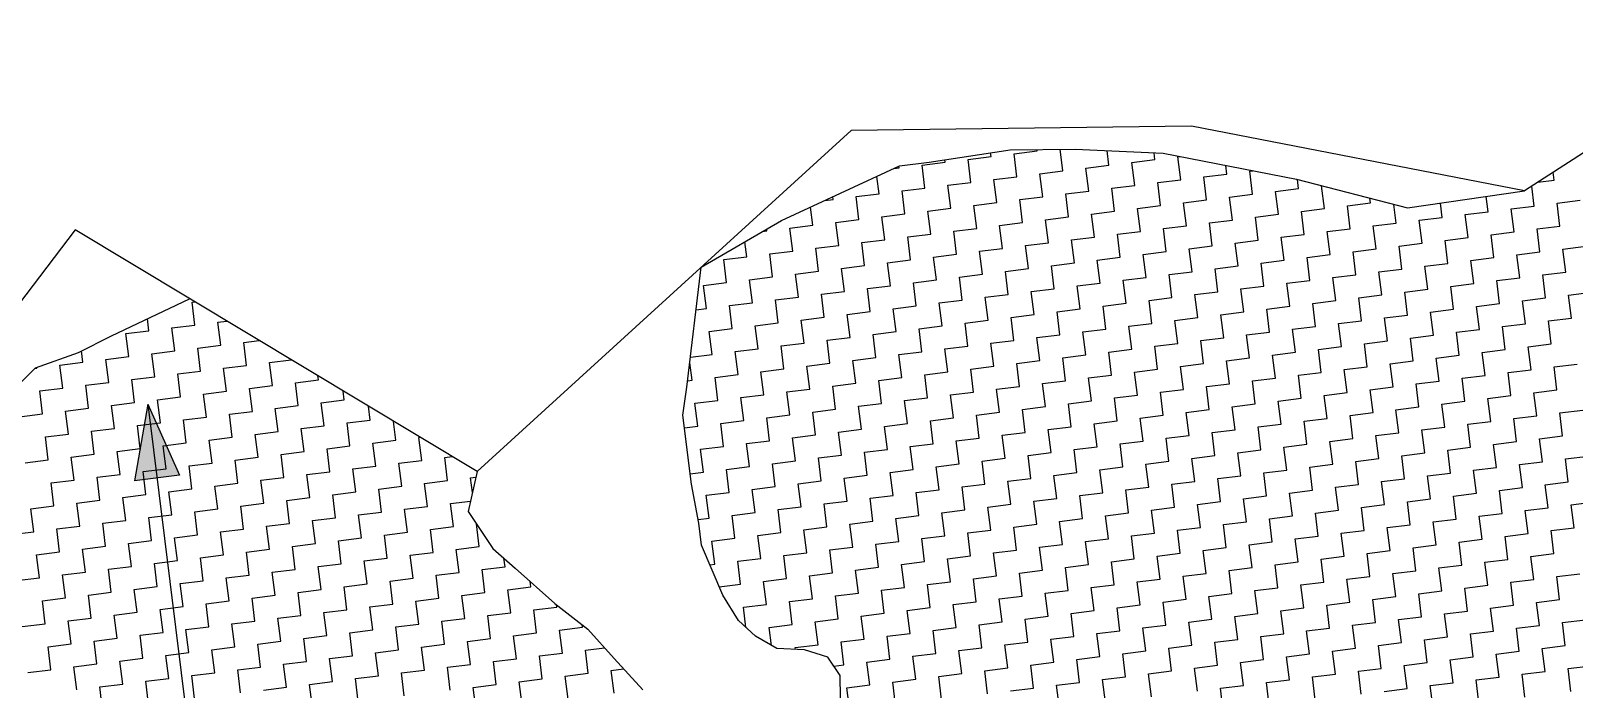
# Model space of a CAD drawing. Header units: metres. Extents: x 286056 to 292206, y 2024114 to 2027347.
# Drawn here: x 289647 to 290293, y 2024993 to 2025268 of the extents above; entities that cross this region are included whole.
import ezdxf

# ---------------------------------------------------------------- set-up
doc = ezdxf.new("R2010")
doc.units = ezdxf.units.M
doc.header["$LTSCALE"] = 0.3
doc.header["$MEASUREMENT"] = 0
doc.layers.add('POLY_HATCH', color=12, linetype='Continuous')
doc.layers.add('POLY_PARCEL', color=6, linetype='Continuous')

# ---------------------------------------------------------------- blocks, each defined once
blk = doc.blocks.new('13')
h = blk.add_hatch(color=256)
h.paths.add_polyline_path([(438.202, 219.557), (439.434, 219.557), (438.202, 223.583)])
h.paths.add_polyline_path([(438.202, 223.583), (436.971, 219.557), (438.202, 219.557)])
for points in [[(438.202, 223.583), (436.971, 219.557)], [(438.202, 223.583), (438.202, 199.323)], [(438.202, 223.583), (439.434, 219.557)], [(439.434, 219.557), (436.971, 219.557)]]:
    blk.add_lwpolyline(points)
at = {"layer": 'POLY_HATCH'}
for p, q in [((481.647, 231.354), (486.066, 231.488)), ((486.066, 231.488), (489.547, 231.087)), ((473.345, 229.213), (480.04, 231.354)), ((480.04, 231.354), (481.647, 231.354)), ((489.547, 231.087), (494.234, 230.284)), ((494.234, 230.284), (501.197, 228.009)), ((468.744, 227.25), (473.345, 229.213)), ((436.706, 227.477), (441.14, 228.946)), ((434.831, 226.807), (436.706, 227.477)), ((501.197, 228.009), (506.955, 225.733)), ((432.421, 226.272), (434.831, 226.807)), ((467.185, 220.915), (468.744, 227.25)), ((426.931, 221.989), (432.421, 226.272)), ((506.955, 225.733), (513.325, 225.876)), ((466.784, 219.443), (467.185, 220.915)), ((466.784, 215.696), (466.784, 219.443)), ((455.389, 217.784), (454.649, 215.699)), ((454.649, 215.699), (455.72, 213.558)), ((466.918, 213.554), (466.784, 215.696)), ((455.72, 213.558), (456.792, 212.353)), ((466.918, 212.35), (466.918, 213.554)), ((456.792, 212.353), (458.666, 210.212)), ((467.721, 209.539), (466.918, 212.35)), ((458.666, 210.212), (460.273, 208.606)), ((468.391, 208.067), (467.721, 209.539)), ((460.273, 208.606), (461.478, 206.866)), ((469.194, 207.13), (468.391, 208.067)), ((461.478, 206.866), (462.817, 204.992)), ((470.265, 206.327), (469.194, 207.13)), ((471.738, 206.06), (470.265, 206.327)), ((472.943, 205.524), (471.738, 206.06)), ((473.479, 204.454), (472.943, 205.524)), ((473.345, 203.249), (473.479, 204.454))]:
    blk.add_line(p, q, dxfattribs=at)
at = {"layer": 'POLY_HATCH', "linetype": 'Continuous'}
for p, q in [((478.75, 230), (478.75, 230.942)), ((479.714, 231.25), (480, 231.25)), ((480, 231.25), (480, 231.342)), ((481.25, 231.25), (482.5, 231.25)), ((481.25, 230), (481.25, 231.25)), ((482.5, 231.25), (482.5, 231.38)), ((483.75, 231.25), (485, 231.25)), ((483.75, 230), (483.75, 231.25)), ((485, 231.25), (485, 231.456)), ((486.25, 231.25), (487.5, 231.25)), ((486.25, 230), (486.25, 231.25)), ((487.5, 231.25), (487.5, 231.323)), ((488.75, 230), (488.75, 231.179)), ((491.25, 230), (491.25, 230.795)), ((475.805, 230), (476.25, 230)), ((476.25, 230), (476.25, 230.142)), ((477.5, 230), (478.75, 230)), ((477.5, 228.75), (477.5, 230)), ((480, 230), (481.25, 230)), ((480, 228.75), (480, 230)), ((482.5, 230), (483.75, 230)), ((482.5, 228.75), (482.5, 230)), ((485, 230), (486.25, 230)), ((485, 228.75), (485, 230)), ((487.5, 230), (488.75, 230)), ((487.5, 228.75), (487.5, 230)), ((490, 230), (491.25, 230)), ((490, 228.75), (490, 230)), ((492.5, 230), (493.75, 230)), ((492.5, 228.75), (492.5, 230)), ((493.75, 230), (493.75, 230.367)), ((495, 230), (495.102, 230)), ((495, 228.75), (495, 230)), ((475, 228.75), (475, 229.742)), ((497.5, 228.75), (497.5, 229.217)), ((441.25, 228.75), (441.391, 228.75)), ((441.25, 227.5), (441.25, 228.75)), ((471.25, 227.5), (471.25, 228.319)), ((472.26, 228.75), (472.5, 228.75)), ((472.5, 228.75), (472.5, 228.852)), ((473.75, 228.75), (475, 228.75)), ((473.75, 227.5), (473.75, 228.75)), ((476.25, 228.75), (477.5, 228.75)), ((476.25, 227.5), (476.25, 228.75)), ((478.75, 228.75), (480, 228.75)), ((478.75, 227.5), (478.75, 228.75)), ((481.25, 228.75), (482.5, 228.75)), ((481.25, 227.5), (481.25, 228.75)), ((483.75, 228.75), (485, 228.75)), ((483.75, 227.5), (483.75, 228.75)), ((486.25, 228.75), (487.5, 228.75)), ((486.25, 227.5), (486.25, 228.75)), ((488.75, 228.75), (490, 228.75)), ((488.75, 227.5), (488.75, 228.75)), ((491.25, 228.75), (492.5, 228.75)), ((491.25, 227.5), (491.25, 228.75)), ((493.75, 228.75), (495, 228.75)), ((493.75, 227.5), (493.75, 228.75)), ((496.25, 228.75), (497.5, 228.75)), ((496.25, 227.5), (496.25, 228.75)), ((498.75, 228.75), (498.928, 228.75)), ((498.75, 227.5), (498.75, 228.75)), ((437.5, 227.5), (438.75, 227.5)), ((437.5, 226.25), (437.5, 227.5)), ((438.75, 227.5), (438.75, 228.154)), ((440, 227.5), (441.25, 227.5)), ((440, 226.25), (440, 227.5)), ((442.5, 227.5), (442.986, 227.5)), ((442.5, 226.25), (442.5, 227.5)), ((470, 227.5), (471.25, 227.5)), ((470, 226.25), (470, 227.5)), ((472.5, 227.5), (473.75, 227.5)), ((472.5, 226.25), (472.5, 227.5)), ((475, 227.5), (476.25, 227.5)), ((475, 226.25), (475, 227.5)), ((477.5, 227.5), (478.75, 227.5)), ((477.5, 226.25), (477.5, 227.5)), ((480, 227.5), (481.25, 227.5)), ((480, 226.25), (480, 227.5)), ((482.5, 227.5), (483.75, 227.5)), ((482.5, 226.25), (482.5, 227.5)), ((485, 227.5), (486.25, 227.5)), ((485, 226.25), (485, 227.5)), ((487.5, 227.5), (488.75, 227.5)), ((487.5, 226.25), (487.5, 227.5)), ((490, 227.5), (491.25, 227.5)), ((490, 226.25), (490, 227.5)), ((492.5, 227.5), (493.75, 227.5)), ((492.5, 226.25), (492.5, 227.5)), ((495, 227.5), (496.25, 227.5)), ((495, 226.25), (495, 227.5)), ((497.5, 227.5), (498.75, 227.5)), ((497.5, 226.25), (497.5, 227.5)), ((500, 227.5), (501.25, 227.5)), ((500, 226.25), (500, 227.5)), ((501.25, 227.5), (501.25, 227.988)), ((502.5, 226.25), (502.5, 227.494)), ((435, 226.25), (435, 226.868)), ((505, 226.25), (505, 226.506)), ((515, 226.25), (515, 226.682)), ((432.393, 226.25), (432.5, 226.25)), ((432.5, 226.25), (432.5, 226.29)), ((433.75, 226.25), (435, 226.25)), ((433.75, 225), (433.75, 226.25)), ((436.25, 226.25), (437.5, 226.25)), ((436.25, 225), (436.25, 226.25)), ((438.75, 226.25), (440, 226.25)), ((438.75, 225), (438.75, 226.25)), ((441.25, 226.25), (442.5, 226.25)), ((441.25, 225), (441.25, 226.25)), ((443.75, 226.25), (444.582, 226.25)), ((443.75, 225), (443.75, 226.25)), ((468.75, 226.25), (470, 226.25)), ((468.75, 225), (468.75, 226.25)), ((471.25, 226.25), (472.5, 226.25)), ((471.25, 225), (471.25, 226.25)), ((473.75, 226.25), (475, 226.25)), ((473.75, 225), (473.75, 226.25)), ((476.25, 226.25), (477.5, 226.25)), ((476.25, 225), (476.25, 226.25)), ((478.75, 226.25), (480, 226.25)), ((478.75, 225), (478.75, 226.25)), ((481.25, 226.25), (482.5, 226.25)), ((481.25, 225), (481.25, 226.25)), ((483.75, 226.25), (485, 226.25)), ((483.75, 225), (483.75, 226.25)), ((486.25, 226.25), (487.5, 226.25)), ((486.25, 225), (486.25, 226.25)), ((488.75, 226.25), (490, 226.25)), ((488.75, 225), (488.75, 226.25)), ((491.25, 226.25), (492.5, 226.25)), ((491.25, 225), (491.25, 226.25)), ((493.75, 226.25), (495, 226.25)), ((493.75, 225), (493.75, 226.25)), ((496.25, 226.25), (497.5, 226.25)), ((496.25, 225), (496.25, 226.25)), ((498.75, 226.25), (500, 226.25)), ((498.75, 225), (498.75, 226.25)), ((501.25, 226.25), (502.5, 226.25)), ((501.25, 225), (501.25, 226.25)), ((503.75, 226.25), (505, 226.25)), ((503.75, 225), (503.75, 226.25)), ((506.25, 225), (506.25, 226.012)), ((508.75, 225), (508.75, 225.773)), ((511.25, 225), (511.25, 225.829)), ((513.75, 225), (513.75, 226.08)), ((514.103, 226.25), (515, 226.25)), ((432.5, 225), (433.75, 225)), ((432.5, 223.75), (432.5, 225)), ((435, 225), (436.25, 225)), ((435, 223.75), (435, 225)), ((437.5, 225), (438.75, 225)), ((437.5, 223.75), (437.5, 225)), ((440, 225), (441.25, 225)), ((440, 223.75), (440, 225)), ((442.5, 225), (443.75, 225)), ((442.5, 223.75), (442.5, 225)), ((445, 225), (446.178, 225)), ((445, 223.75), (445, 225)), ((468.191, 225), (468.75, 225)), ((470, 225), (471.25, 225)), ((470, 223.75), (470, 225)), ((472.5, 225), (473.75, 225)), ((472.5, 223.75), (472.5, 225)), ((475, 225), (476.25, 225)), ((475, 223.75), (475, 225)), ((477.5, 225), (478.75, 225)), ((477.5, 223.75), (477.5, 225)), ((480, 225), (481.25, 225)), ((480, 223.75), (480, 225)), ((482.5, 225), (483.75, 225)), ((482.5, 223.75), (482.5, 225)), ((485, 225), (486.25, 225)), ((485, 223.75), (485, 225)), ((487.5, 225), (488.75, 225)), ((487.5, 223.75), (487.5, 225)), ((490, 225), (491.25, 225)), ((490, 223.75), (490, 225)), ((492.5, 225), (493.75, 225)), ((492.5, 223.75), (492.5, 225)), ((495, 225), (496.25, 225)), ((495, 223.75), (495, 225)), ((497.5, 225), (498.75, 225)), ((497.5, 223.75), (497.5, 225)), ((500, 225), (501.25, 225)), ((500, 223.75), (500, 225)), ((502.5, 225), (503.75, 225)), ((502.5, 223.75), (502.5, 225)), ((505, 225), (506.25, 225)), ((505, 223.75), (505, 225)), ((507.5, 225), (508.75, 225)), ((507.5, 223.75), (507.5, 225)), ((510, 225), (511.25, 225)), ((510, 223.75), (510, 225)), ((512.5, 225), (513.75, 225)), ((512.5, 223.75), (512.5, 225)), ((515, 225), (516.25, 225)), ((515, 223.75), (515, 225)), ((431.25, 223.75), (432.5, 223.75)), ((433.75, 223.75), (435, 223.75)), ((433.75, 222.5), (433.75, 223.75)), ((436.25, 223.75), (437.5, 223.75)), ((436.25, 222.5), (436.25, 223.75)), ((438.75, 223.75), (440, 223.75)), ((438.75, 222.5), (438.75, 223.75)), ((441.25, 223.75), (442.5, 223.75)), ((441.25, 222.5), (441.25, 223.75)), ((443.75, 223.75), (445, 223.75)), ((443.75, 222.5), (443.75, 223.75)), ((446.25, 223.75), (447.5, 223.75)), ((446.25, 222.5), (446.25, 223.75)), ((447.5, 223.75), (447.5, 223.964)), ((468.75, 223.75), (470, 223.75)), ((468.75, 222.5), (468.75, 223.75)), ((471.25, 223.75), (472.5, 223.75)), ((471.25, 222.5), (471.25, 223.75)), ((473.75, 223.75), (475, 223.75)), ((473.75, 222.5), (473.75, 223.75)), ((476.25, 223.75), (477.5, 223.75)), ((476.25, 222.5), (476.25, 223.75)), ((478.75, 223.75), (480, 223.75)), ((478.75, 222.5), (478.75, 223.75)), ((481.25, 223.75), (482.5, 223.75)), ((481.25, 222.5), (481.25, 223.75)), ((483.75, 223.75), (485, 223.75)), ((483.75, 222.5), (483.75, 223.75)), ((486.25, 223.75), (487.5, 223.75)), ((486.25, 222.5), (486.25, 223.75)), ((488.75, 223.75), (490, 223.75)), ((488.75, 222.5), (488.75, 223.75)), ((491.25, 223.75), (492.5, 223.75)), ((491.25, 222.5), (491.25, 223.75)), ((493.75, 223.75), (495, 223.75)), ((493.75, 222.5), (493.75, 223.75)), ((496.25, 223.75), (497.5, 223.75)), ((496.25, 222.5), (496.25, 223.75)), ((498.75, 223.75), (500, 223.75)), ((498.75, 222.5), (498.75, 223.75)), ((501.25, 223.75), (502.5, 223.75)), ((501.25, 222.5), (501.25, 223.75)), ((503.75, 223.75), (505, 223.75)), ((503.75, 222.5), (503.75, 223.75)), ((506.25, 223.75), (507.5, 223.75)), ((506.25, 222.5), (506.25, 223.75)), ((508.75, 223.75), (510, 223.75)), ((508.75, 222.5), (508.75, 223.75)), ((511.25, 223.75), (512.5, 223.75)), ((511.25, 222.5), (511.25, 223.75)), ((513.75, 223.75), (515, 223.75)), ((513.75, 222.5), (513.75, 223.75)), ((432.5, 222.5), (433.75, 222.5)), ((432.5, 221.25), (432.5, 222.5)), ((435, 222.5), (436.25, 222.5)), ((435, 221.25), (435, 222.5)), ((437.5, 222.5), (438.75, 222.5)), ((437.5, 221.25), (437.5, 222.5)), ((440, 222.5), (441.25, 222.5)), ((440, 221.25), (440, 222.5)), ((442.5, 222.5), (443.75, 222.5)), ((442.5, 221.25), (442.5, 222.5)), ((445, 222.5), (446.25, 222.5)), ((445, 221.25), (445, 222.5)), ((447.5, 222.5), (448.75, 222.5)), ((447.5, 221.25), (447.5, 222.5)), ((448.75, 222.5), (448.75, 222.985)), ((467.575, 222.5), (468.75, 222.5)), ((470, 222.5), (471.25, 222.5)), ((470, 221.25), (470, 222.5)), ((472.5, 222.5), (473.75, 222.5)), ((472.5, 221.25), (472.5, 222.5)), ((475, 222.5), (476.25, 222.5)), ((475, 221.25), (475, 222.5)), ((477.5, 222.5), (478.75, 222.5)), ((477.5, 221.25), (477.5, 222.5)), ((480, 222.5), (481.25, 222.5)), ((480, 221.25), (480, 222.5)), ((482.5, 222.5), (483.75, 222.5)), ((482.5, 221.25), (482.5, 222.5)), ((485, 222.5), (486.25, 222.5)), ((485, 221.25), (485, 222.5)), ((487.5, 222.5), (488.75, 222.5)), ((487.5, 221.25), (487.5, 222.5)), ((490, 222.5), (491.25, 222.5)), ((490, 221.25), (490, 222.5)), ((492.5, 222.5), (493.75, 222.5)), ((492.5, 221.25), (492.5, 222.5)), ((495, 222.5), (496.25, 222.5)), ((495, 221.25), (495, 222.5)), ((497.5, 222.5), (498.75, 222.5)), ((497.5, 221.25), (497.5, 222.5)), ((500, 222.5), (501.25, 222.5)), ((500, 221.25), (500, 222.5)), ((502.5, 222.5), (503.75, 222.5)), ((502.5, 221.25), (502.5, 222.5)), ((505, 222.5), (506.25, 222.5)), ((505, 221.25), (505, 222.5)), ((507.5, 222.5), (508.75, 222.5)), ((507.5, 221.25), (507.5, 222.5)), ((510, 222.5), (511.25, 222.5)), ((510, 221.25), (510, 222.5)), ((512.5, 222.5), (513.75, 222.5)), ((512.5, 221.25), (512.5, 222.5)), ((515, 222.5), (516.25, 222.5)), ((515, 221.25), (515, 222.5)), ((450, 221.25), (450, 222.005)), ((467.5, 221.25), (467.5, 222.193)), ((431.25, 221.25), (432.5, 221.25)), ((433.75, 221.25), (435, 221.25)), ((433.75, 220), (433.75, 221.25)), ((436.25, 221.25), (437.5, 221.25)), ((436.25, 220), (436.25, 221.25)), ((438.75, 221.25), (440, 221.25)), ((438.75, 220), (438.75, 221.25)), ((441.25, 221.25), (442.5, 221.25)), ((441.25, 220), (441.25, 221.25)), ((443.75, 221.25), (445, 221.25)), ((443.75, 220), (443.75, 221.25)), ((446.25, 221.25), (447.5, 221.25)), ((446.25, 220), (446.25, 221.25)), ((448.75, 221.25), (450, 221.25)), ((448.75, 220), (448.75, 221.25)), ((451.25, 220), (451.25, 221.026)), ((467.268, 221.25), (467.5, 221.25)), ((468.75, 221.25), (470, 221.25)), ((468.75, 220), (468.75, 221.25)), ((471.25, 221.25), (472.5, 221.25)), ((471.25, 220), (471.25, 221.25)), ((473.75, 221.25), (475, 221.25)), ((473.75, 220), (473.75, 221.25)), ((476.25, 221.25), (477.5, 221.25)), ((476.25, 220), (476.25, 221.25)), ((478.75, 221.25), (480, 221.25)), ((478.75, 220), (478.75, 221.25)), ((481.25, 221.25), (482.5, 221.25)), ((481.25, 220), (481.25, 221.25)), ((483.75, 221.25), (485, 221.25)), ((483.75, 220), (483.75, 221.25)), ((486.25, 221.25), (487.5, 221.25)), ((486.25, 220), (486.25, 221.25)), ((488.75, 221.25), (490, 221.25)), ((488.75, 220), (488.75, 221.25)), ((491.25, 221.25), (492.5, 221.25)), ((491.25, 220), (491.25, 221.25)), ((493.75, 221.25), (495, 221.25)), ((493.75, 220), (493.75, 221.25)), ((496.25, 221.25), (497.5, 221.25)), ((496.25, 220), (496.25, 221.25)), ((498.75, 221.25), (500, 221.25)), ((498.75, 220), (498.75, 221.25)), ((501.25, 221.25), (502.5, 221.25)), ((501.25, 220), (501.25, 221.25)), ((503.75, 221.25), (505, 221.25)), ((503.75, 220), (503.75, 221.25)), ((506.25, 221.25), (507.5, 221.25)), ((506.25, 220), (506.25, 221.25)), ((508.75, 221.25), (510, 221.25)), ((508.75, 220), (508.75, 221.25)), ((511.25, 221.25), (512.5, 221.25)), ((511.25, 220), (511.25, 221.25)), ((513.75, 221.25), (515, 221.25)), ((513.75, 220), (513.75, 221.25)), ((432.5, 220), (433.75, 220)), ((432.5, 218.75), (432.5, 220)), ((435, 220), (436.25, 220)), ((435, 218.75), (435, 220)), ((437.5, 220), (438.75, 220)), ((437.5, 218.75), (437.5, 220)), ((440, 220), (441.25, 220)), ((440, 218.75), (440, 220)), ((442.5, 220), (443.75, 220)), ((442.5, 218.75), (442.5, 220)), ((445, 220), (446.25, 220)), ((445, 218.75), (445, 220)), ((447.5, 220), (448.75, 220)), ((447.5, 218.75), (447.5, 220)), ((450, 220), (451.25, 220)), ((450, 218.75), (450, 220)), ((452.5, 220), (452.56, 220)), ((452.5, 218.75), (452.5, 220)), ((467.5, 220), (468.75, 220)), ((467.5, 218.75), (467.5, 220)), ((470, 220), (471.25, 220)), ((470, 218.75), (470, 220)), ((472.5, 220), (473.75, 220)), ((472.5, 218.75), (472.5, 220)), ((475, 220), (476.25, 220)), ((475, 218.75), (475, 220)), ((477.5, 220), (478.75, 220)), ((477.5, 218.75), (477.5, 220)), ((480, 220), (481.25, 220)), ((480, 218.75), (480, 220)), ((482.5, 220), (483.75, 220)), ((482.5, 218.75), (482.5, 220)), ((485, 220), (486.25, 220)), ((485, 218.75), (485, 220)), ((487.5, 220), (488.75, 220)), ((487.5, 218.75), (487.5, 220)), ((490, 220), (491.25, 220)), ((490, 218.75), (490, 220)), ((492.5, 220), (493.75, 220)), ((492.5, 218.75), (492.5, 220)), ((495, 220), (496.25, 220)), ((495, 218.75), (495, 220)), ((497.5, 220), (498.75, 220)), ((497.5, 218.75), (497.5, 220)), ((500, 220), (501.25, 220)), ((500, 218.75), (500, 220)), ((502.5, 220), (503.75, 220)), ((502.5, 218.75), (502.5, 220)), ((505, 220), (506.25, 220)), ((505, 218.75), (505, 220)), ((507.5, 220), (508.75, 220)), ((507.5, 218.75), (507.5, 220)), ((510, 220), (511.25, 220)), ((510, 218.75), (510, 220)), ((512.5, 220), (513.75, 220)), ((512.5, 218.75), (512.5, 220)), ((515, 220), (516.25, 220)), ((515, 218.75), (515, 220)), ((431.25, 218.75), (432.5, 218.75)), ((431.25, 217.5), (431.25, 218.75)), ((433.75, 218.75), (435, 218.75)), ((433.75, 217.5), (433.75, 218.75)), ((436.25, 218.75), (437.5, 218.75)), ((436.25, 217.5), (436.25, 218.75)), ((438.75, 218.75), (440, 218.75)), ((438.75, 217.5), (438.75, 218.75)), ((441.25, 218.75), (442.5, 218.75)), ((441.25, 217.5), (441.25, 218.75)), ((443.75, 218.75), (445, 218.75)), ((443.75, 217.5), (443.75, 218.75)), ((446.25, 218.75), (447.5, 218.75)), ((446.25, 217.5), (446.25, 218.75)), ((448.75, 218.75), (450, 218.75)), ((448.75, 217.5), (448.75, 218.75)), ((451.25, 218.75), (452.5, 218.75)), ((451.25, 217.5), (451.25, 218.75)), ((453.75, 218.75), (454.156, 218.75)), ((453.75, 217.5), (453.75, 218.75)), ((466.784, 218.75), (467.5, 218.75)), ((468.75, 218.75), (470, 218.75)), ((468.75, 217.5), (468.75, 218.75)), ((471.25, 218.75), (472.5, 218.75)), ((471.25, 217.5), (471.25, 218.75)), ((473.75, 218.75), (475, 218.75)), ((473.75, 217.5), (473.75, 218.75)), ((476.25, 218.75), (477.5, 218.75)), ((476.25, 217.5), (476.25, 218.75)), ((478.75, 218.75), (480, 218.75)), ((478.75, 217.5), (478.75, 218.75)), ((481.25, 218.75), (482.5, 218.75)), ((481.25, 217.5), (481.25, 218.75)), ((483.75, 218.75), (485, 218.75)), ((483.75, 217.5), (483.75, 218.75)), ((486.25, 218.75), (487.5, 218.75)), ((486.25, 217.5), (486.25, 218.75)), ((488.75, 218.75), (490, 218.75)), ((488.75, 217.5), (488.75, 218.75)), ((491.25, 218.75), (492.5, 218.75)), ((491.25, 217.5), (491.25, 218.75)), ((493.75, 218.75), (495, 218.75)), ((493.75, 217.5), (493.75, 218.75)), ((496.25, 218.75), (497.5, 218.75)), ((496.25, 217.5), (496.25, 218.75)), ((498.75, 218.75), (500, 218.75)), ((498.75, 217.5), (498.75, 218.75)), ((501.25, 218.75), (502.5, 218.75)), ((501.25, 217.5), (501.25, 218.75)), ((503.75, 218.75), (505, 218.75)), ((503.75, 217.5), (503.75, 218.75)), ((506.25, 218.75), (507.5, 218.75)), ((506.25, 217.5), (506.25, 218.75)), ((508.75, 218.75), (510, 218.75)), ((508.75, 217.5), (508.75, 218.75)), ((511.25, 218.75), (512.5, 218.75)), ((511.25, 217.5), (511.25, 218.75)), ((513.75, 218.75), (515, 218.75)), ((513.75, 217.5), (513.75, 218.75)), ((430, 217.5), (431.25, 217.5)), ((432.5, 217.5), (433.75, 217.5)), ((432.5, 216.25), (432.5, 217.5)), ((435, 217.5), (436.25, 217.5)), ((435, 216.25), (435, 217.5)), ((437.5, 217.5), (438.75, 217.5)), ((437.5, 216.25), (437.5, 217.5)), ((440, 217.5), (441.25, 217.5)), ((440, 216.25), (440, 217.5)), ((442.5, 217.5), (443.75, 217.5)), ((442.5, 216.25), (442.5, 217.5)), ((445, 217.5), (446.25, 217.5)), ((445, 216.25), (445, 217.5)), ((447.5, 217.5), (448.75, 217.5)), ((447.5, 216.25), (447.5, 217.5)), ((450, 217.5), (451.25, 217.5)), ((450, 216.25), (450, 217.5)), ((452.5, 217.5), (453.75, 217.5)), ((452.5, 216.25), (452.5, 217.5)), ((455, 217.5), (455.289, 217.5)), ((455, 216.687), (455, 217.5)), ((467.5, 217.5), (468.75, 217.5)), ((467.5, 216.25), (467.5, 217.5)), ((470, 217.5), (471.25, 217.5)), ((470, 216.25), (470, 217.5)), ((472.5, 217.5), (473.75, 217.5)), ((472.5, 216.25), (472.5, 217.5)), ((475, 217.5), (476.25, 217.5)), ((475, 216.25), (475, 217.5)), ((477.5, 217.5), (478.75, 217.5)), ((477.5, 216.25), (477.5, 217.5)), ((480, 217.5), (481.25, 217.5)), ((480, 216.25), (480, 217.5)), ((482.5, 217.5), (483.75, 217.5)), ((482.5, 216.25), (482.5, 217.5)), ((485, 217.5), (486.25, 217.5)), ((485, 216.25), (485, 217.5)), ((487.5, 217.5), (488.75, 217.5)), ((487.5, 216.25), (487.5, 217.5)), ((490, 217.5), (491.25, 217.5)), ((490, 216.25), (490, 217.5)), ((492.5, 217.5), (493.75, 217.5)), ((492.5, 216.25), (492.5, 217.5)), ((495, 217.5), (496.25, 217.5)), ((495, 216.25), (495, 217.5)), ((497.5, 217.5), (498.75, 217.5)), ((497.5, 216.25), (497.5, 217.5)), ((500, 217.5), (501.25, 217.5)), ((500, 216.25), (500, 217.5)), ((502.5, 217.5), (503.75, 217.5)), ((502.5, 216.25), (502.5, 217.5)), ((505, 217.5), (506.25, 217.5)), ((505, 216.25), (505, 217.5)), ((507.5, 217.5), (508.75, 217.5)), ((507.5, 216.25), (507.5, 217.5)), ((510, 217.5), (511.25, 217.5)), ((510, 216.25), (510, 217.5)), ((512.5, 217.5), (513.75, 217.5)), ((512.5, 216.25), (512.5, 217.5)), ((431.25, 216.25), (432.5, 216.25)), ((431.25, 215), (431.25, 216.25)), ((433.75, 216.25), (435, 216.25)), ((433.75, 215), (433.75, 216.25)), ((436.25, 216.25), (437.5, 216.25)), ((436.25, 215), (436.25, 216.25)), ((438.75, 216.25), (440, 216.25)), ((438.75, 215), (438.75, 216.25)), ((441.25, 216.25), (442.5, 216.25)), ((441.25, 215), (441.25, 216.25)), ((443.75, 216.25), (445, 216.25)), ((443.75, 215), (443.75, 216.25)), ((446.25, 216.25), (447.5, 216.25)), ((446.25, 215), (446.25, 216.25)), ((448.75, 216.25), (450, 216.25)), ((448.75, 215), (448.75, 216.25)), ((451.25, 216.25), (452.5, 216.25)), ((451.25, 215), (451.25, 216.25)), ((453.75, 216.25), (454.845, 216.25)), ((453.75, 215), (453.75, 216.25)), ((466.784, 216.25), (467.5, 216.25)), ((468.75, 216.25), (470, 216.25)), ((468.75, 215), (468.75, 216.25)), ((471.25, 216.25), (472.5, 216.25)), ((471.25, 215), (471.25, 216.25)), ((473.75, 216.25), (475, 216.25)), ((473.75, 215), (473.75, 216.25)), ((476.25, 216.25), (477.5, 216.25)), ((476.25, 215), (476.25, 216.25)), ((478.75, 216.25), (480, 216.25)), ((478.75, 215), (478.75, 216.25)), ((481.25, 216.25), (482.5, 216.25)), ((481.25, 215), (481.25, 216.25)), ((483.75, 216.25), (485, 216.25)), ((483.75, 215), (483.75, 216.25)), ((486.25, 216.25), (487.5, 216.25)), ((486.25, 215), (486.25, 216.25)), ((488.75, 216.25), (490, 216.25)), ((488.75, 215), (488.75, 216.25)), ((491.25, 216.25), (492.5, 216.25)), ((491.25, 215), (491.25, 216.25)), ((493.75, 216.25), (495, 216.25)), ((493.75, 215), (493.75, 216.25)), ((496.25, 216.25), (497.5, 216.25)), ((496.25, 215), (496.25, 216.25)), ((498.75, 216.25), (500, 216.25)), ((498.75, 215), (498.75, 216.25)), ((501.25, 216.25), (502.5, 216.25)), ((501.25, 215), (501.25, 216.25)), ((503.75, 216.25), (505, 216.25)), ((503.75, 215), (503.75, 216.25)), ((506.25, 216.25), (507.5, 216.25)), ((506.25, 215), (506.25, 216.25)), ((508.75, 216.25), (510, 216.25)), ((508.75, 215), (508.75, 216.25)), ((511.25, 216.25), (512.5, 216.25)), ((511.25, 215), (511.25, 216.25)), ((513.75, 216.25), (515, 216.25)), ((513.75, 215), (513.75, 216.25)), ((430, 215), (431.25, 215)), ((432.5, 215), (433.75, 215)), ((432.5, 213.75), (432.5, 215)), ((435, 215), (436.25, 215)), ((435, 213.75), (435, 215)), ((437.5, 215), (438.75, 215)), ((437.5, 213.75), (437.5, 215)), ((440, 215), (441.25, 215)), ((440, 213.75), (440, 215)), ((442.5, 215), (443.75, 215)), ((442.5, 213.75), (442.5, 215)), ((445, 215), (446.25, 215)), ((445, 213.75), (445, 215)), ((447.5, 215), (448.75, 215)), ((447.5, 213.75), (447.5, 215)), ((450, 215), (451.25, 215)), ((450, 213.75), (450, 215)), ((452.5, 215), (453.75, 215)), ((452.5, 213.75), (452.5, 215)), ((455, 213.75), (455, 214.998)), ((467.5, 215), (468.75, 215)), ((467.5, 213.75), (467.5, 215)), ((470, 215), (471.25, 215)), ((470, 213.75), (470, 215)), ((472.5, 215), (473.75, 215)), ((472.5, 213.75), (472.5, 215)), ((475, 215), (476.25, 215)), ((475, 213.75), (475, 215)), ((477.5, 215), (478.75, 215)), ((477.5, 213.75), (477.5, 215)), ((480, 215), (481.25, 215)), ((480, 213.75), (480, 215)), ((482.5, 215), (483.75, 215)), ((482.5, 213.75), (482.5, 215)), ((485, 215), (486.25, 215)), ((485, 213.75), (485, 215)), ((487.5, 215), (488.75, 215)), ((487.5, 213.75), (487.5, 215)), ((490, 215), (491.25, 215)), ((490, 213.75), (490, 215)), ((492.5, 215), (493.75, 215)), ((492.5, 213.75), (492.5, 215)), ((495, 215), (496.25, 215)), ((495, 213.75), (495, 215)), ((497.5, 215), (498.75, 215)), ((497.5, 213.75), (497.5, 215)), ((500, 215), (501.25, 215)), ((500, 213.75), (500, 215)), ((502.5, 215), (503.75, 215)), ((502.5, 213.75), (502.5, 215)), ((505, 215), (506.25, 215)), ((505, 213.75), (505, 215)), ((507.5, 215), (508.75, 215)), ((507.5, 213.75), (507.5, 215)), ((510, 215), (511.25, 215)), ((510, 213.75), (510, 215)), ((512.5, 215), (513.75, 215)), ((512.5, 213.75), (512.5, 215)), ((431.25, 213.75), (432.5, 213.75)), ((431.25, 212.5), (431.25, 213.75)), ((433.75, 213.75), (435, 213.75)), ((433.75, 212.5), (433.75, 213.75)), ((436.25, 213.75), (437.5, 213.75)), ((436.25, 212.5), (436.25, 213.75)), ((438.75, 213.75), (440, 213.75)), ((438.75, 212.5), (438.75, 213.75)), ((441.25, 213.75), (442.5, 213.75)), ((441.25, 212.5), (441.25, 213.75)), ((443.75, 213.75), (445, 213.75)), ((443.75, 212.5), (443.75, 213.75)), ((446.25, 213.75), (447.5, 213.75)), ((446.25, 212.5), (446.25, 213.75)), ((448.75, 213.75), (450, 213.75)), ((448.75, 212.5), (448.75, 213.75)), ((451.25, 213.75), (452.5, 213.75)), ((451.25, 212.5), (451.25, 213.75)), ((453.75, 213.75), (455, 213.75)), ((453.75, 212.5), (453.75, 213.75)), ((466.905, 213.75), (467.5, 213.75)), ((468.75, 213.75), (470, 213.75)), ((468.75, 212.5), (468.75, 213.75)), ((471.25, 213.75), (472.5, 213.75)), ((471.25, 212.5), (471.25, 213.75)), ((473.75, 213.75), (475, 213.75)), ((473.75, 212.5), (473.75, 213.75)), ((476.25, 213.75), (477.5, 213.75)), ((476.25, 212.5), (476.25, 213.75)), ((478.75, 213.75), (480, 213.75)), ((478.75, 212.5), (478.75, 213.75)), ((481.25, 213.75), (482.5, 213.75)), ((481.25, 212.5), (481.25, 213.75)), ((483.75, 213.75), (485, 213.75)), ((483.75, 212.5), (483.75, 213.75)), ((486.25, 213.75), (487.5, 213.75)), ((486.25, 212.5), (486.25, 213.75)), ((488.75, 213.75), (490, 213.75)), ((488.75, 212.5), (488.75, 213.75)), ((491.25, 213.75), (492.5, 213.75)), ((491.25, 212.5), (491.25, 213.75)), ((493.75, 213.75), (495, 213.75)), ((493.75, 212.5), (493.75, 213.75)), ((496.25, 213.75), (497.5, 213.75)), ((496.25, 212.5), (496.25, 213.75)), ((498.75, 213.75), (500, 213.75)), ((498.75, 212.5), (498.75, 213.75)), ((501.25, 213.75), (502.5, 213.75)), ((501.25, 212.5), (501.25, 213.75)), ((503.75, 213.75), (505, 213.75)), ((503.75, 212.5), (503.75, 213.75)), ((506.25, 213.75), (507.5, 213.75)), ((506.25, 212.5), (506.25, 213.75)), ((508.75, 213.75), (510, 213.75)), ((508.75, 212.5), (508.75, 213.75)), ((511.25, 213.75), (512.5, 213.75)), ((511.25, 212.5), (511.25, 213.75)), ((513.75, 213.75), (515, 213.75)), ((513.75, 212.5), (513.75, 213.75)), ((430, 212.5), (431.25, 212.5)), ((432.5, 212.5), (433.75, 212.5)), ((432.5, 211.25), (432.5, 212.5)), ((435, 212.5), (436.25, 212.5)), ((435, 211.25), (435, 212.5)), ((437.5, 212.5), (438.75, 212.5)), ((437.5, 211.25), (437.5, 212.5)), ((440, 212.5), (441.25, 212.5)), ((440, 211.25), (440, 212.5)), ((442.5, 212.5), (443.75, 212.5)), ((442.5, 211.25), (442.5, 212.5)), ((445, 212.5), (446.25, 212.5)), ((445, 211.25), (445, 212.5)), ((447.5, 212.5), (448.75, 212.5)), ((447.5, 211.25), (447.5, 212.5)), ((450, 212.5), (451.25, 212.5)), ((450, 211.25), (450, 212.5)), ((452.5, 212.5), (453.75, 212.5)), ((452.5, 211.25), (452.5, 212.5)), ((455, 212.5), (456.25, 212.5)), ((455, 211.25), (455, 212.5)), ((456.25, 212.5), (456.25, 212.962)), ((467.5, 212.5), (468.75, 212.5)), ((467.5, 211.25), (467.5, 212.5)), ((470, 212.5), (471.25, 212.5)), ((470, 211.25), (470, 212.5)), ((472.5, 212.5), (473.75, 212.5)), ((472.5, 211.25), (472.5, 212.5)), ((475, 212.5), (476.25, 212.5)), ((475, 211.25), (475, 212.5)), ((477.5, 212.5), (478.75, 212.5)), ((477.5, 211.25), (477.5, 212.5)), ((480, 212.5), (481.25, 212.5)), ((480, 211.25), (480, 212.5)), ((482.5, 212.5), (483.75, 212.5)), ((482.5, 211.25), (482.5, 212.5)), ((485, 212.5), (486.25, 212.5)), ((485, 211.25), (485, 212.5)), ((487.5, 212.5), (488.75, 212.5)), ((487.5, 211.25), (487.5, 212.5)), ((490, 212.5), (491.25, 212.5)), ((490, 211.25), (490, 212.5)), ((492.5, 212.5), (493.75, 212.5)), ((492.5, 211.25), (492.5, 212.5)), ((495, 212.5), (496.25, 212.5)), ((495, 211.25), (495, 212.5)), ((497.5, 212.5), (498.75, 212.5)), ((497.5, 211.25), (497.5, 212.5)), ((500, 212.5), (501.25, 212.5)), ((500, 211.25), (500, 212.5)), ((502.5, 212.5), (503.75, 212.5)), ((502.5, 211.25), (502.5, 212.5)), ((505, 212.5), (506.25, 212.5)), ((505, 211.25), (505, 212.5)), ((507.5, 212.5), (508.75, 212.5)), ((507.5, 211.25), (507.5, 212.5)), ((510, 212.5), (511.25, 212.5)), ((510, 211.25), (510, 212.5)), ((512.5, 212.5), (513.75, 212.5)), ((512.5, 211.25), (512.5, 212.5)), ((457.5, 211.25), (457.5, 211.544)), ((431.25, 211.25), (432.5, 211.25)), ((431.25, 210), (431.25, 211.25)), ((433.75, 211.25), (435, 211.25)), ((433.75, 210), (433.75, 211.25)), ((436.25, 211.25), (437.5, 211.25)), ((436.25, 210), (436.25, 211.25)), ((438.75, 211.25), (440, 211.25)), ((438.75, 210), (438.75, 211.25)), ((441.25, 211.25), (442.5, 211.25)), ((441.25, 210), (441.25, 211.25)), ((443.75, 211.25), (445, 211.25)), ((443.75, 210), (443.75, 211.25)), ((446.25, 211.25), (447.5, 211.25)), ((446.25, 210), (446.25, 211.25)), ((448.75, 211.25), (450, 211.25)), ((448.75, 210), (448.75, 211.25)), ((451.25, 211.25), (452.5, 211.25)), ((451.25, 210), (451.25, 211.25)), ((453.75, 211.25), (455, 211.25)), ((453.75, 210), (453.75, 211.25)), ((456.25, 211.25), (457.5, 211.25)), ((456.25, 210), (456.25, 211.25)), ((467.232, 211.25), (467.5, 211.25)), ((468.75, 211.25), (470, 211.25)), ((468.75, 210), (468.75, 211.25)), ((471.25, 211.25), (472.5, 211.25)), ((471.25, 210), (471.25, 211.25)), ((473.75, 211.25), (475, 211.25)), ((473.75, 210), (473.75, 211.25)), ((476.25, 211.25), (477.5, 211.25)), ((476.25, 210), (476.25, 211.25)), ((478.75, 211.25), (480, 211.25)), ((478.75, 210), (478.75, 211.25)), ((481.25, 211.25), (482.5, 211.25)), ((481.25, 210), (481.25, 211.25)), ((483.75, 211.25), (485, 211.25)), ((483.75, 210), (483.75, 211.25)), ((486.25, 211.25), (487.5, 211.25)), ((486.25, 210), (486.25, 211.25)), ((488.75, 211.25), (490, 211.25)), ((488.75, 210), (488.75, 211.25)), ((491.25, 211.25), (492.5, 211.25)), ((491.25, 210), (491.25, 211.25)), ((493.75, 211.25), (495, 211.25)), ((493.75, 210), (493.75, 211.25)), ((496.25, 211.25), (497.5, 211.25)), ((496.25, 210), (496.25, 211.25)), ((498.75, 211.25), (500, 211.25)), ((498.75, 210), (498.75, 211.25)), ((501.25, 211.25), (502.5, 211.25)), ((501.25, 210), (501.25, 211.25)), ((503.75, 211.25), (505, 211.25)), ((503.75, 210), (503.75, 211.25)), ((506.25, 211.25), (507.5, 211.25)), ((506.25, 210), (506.25, 211.25)), ((508.75, 211.25), (510, 211.25)), ((508.75, 210), (508.75, 211.25)), ((511.25, 211.25), (512.5, 211.25)), ((511.25, 210), (511.25, 211.25)), ((513.75, 211.25), (515, 211.25)), ((513.75, 210), (513.75, 211.25)), ((430, 210), (431.25, 210)), ((432.5, 210), (433.75, 210)), ((432.5, 208.75), (432.5, 210)), ((435, 210), (436.25, 210)), ((435, 208.75), (435, 210)), ((437.5, 210), (438.75, 210)), ((437.5, 208.75), (437.5, 210)), ((440, 210), (441.25, 210)), ((440, 208.75), (440, 210)), ((442.5, 210), (443.75, 210)), ((442.5, 208.75), (442.5, 210)), ((445, 210), (446.25, 210)), ((445, 208.75), (445, 210)), ((447.5, 210), (448.75, 210)), ((447.5, 208.75), (447.5, 210)), ((450, 210), (451.25, 210)), ((450, 208.75), (450, 210)), ((452.5, 210), (453.75, 210)), ((452.5, 208.75), (452.5, 210)), ((455, 210), (456.25, 210)), ((455, 208.75), (455, 210)), ((457.5, 210), (458.75, 210)), ((457.5, 208.75), (457.5, 210)), ((458.75, 210), (458.75, 210.128)), ((467.589, 210), (468.75, 210)), ((470, 210), (471.25, 210)), ((470, 208.75), (470, 210)), ((472.5, 210), (473.75, 210)), ((472.5, 208.75), (472.5, 210)), ((475, 210), (476.25, 210)), ((475, 208.75), (475, 210)), ((477.5, 210), (478.75, 210)), ((477.5, 208.75), (477.5, 210)), ((480, 210), (481.25, 210)), ((480, 208.75), (480, 210)), ((482.5, 210), (483.75, 210)), ((482.5, 208.75), (482.5, 210)), ((485, 210), (486.25, 210)), ((485, 208.75), (485, 210)), ((487.5, 210), (488.75, 210)), ((487.5, 208.75), (487.5, 210)), ((490, 210), (491.25, 210)), ((490, 208.75), (490, 210)), ((492.5, 210), (493.75, 210)), ((492.5, 208.75), (492.5, 210)), ((495, 210), (496.25, 210)), ((495, 208.75), (495, 210)), ((497.5, 210), (498.75, 210)), ((497.5, 208.75), (497.5, 210)), ((500, 210), (501.25, 210)), ((500, 208.75), (500, 210)), ((502.5, 210), (503.75, 210)), ((502.5, 208.75), (502.5, 210)), ((505, 210), (506.25, 210)), ((505, 208.75), (505, 210)), ((507.5, 210), (508.75, 210)), ((507.5, 208.75), (507.5, 210)), ((510, 210), (511.25, 210)), ((510, 208.75), (510, 210)), ((512.5, 210), (513.75, 210)), ((512.5, 208.75), (512.5, 210)), ((433.75, 208.75), (435, 208.75)), ((433.75, 207.5), (433.75, 208.75)), ((436.25, 208.75), (437.5, 208.75)), ((436.25, 207.5), (436.25, 208.75)), ((438.75, 208.75), (440, 208.75)), ((438.75, 207.5), (438.75, 208.75)), ((441.25, 208.75), (442.5, 208.75)), ((441.25, 207.5), (441.25, 208.75)), ((443.75, 208.75), (445, 208.75)), ((443.75, 207.5), (443.75, 208.75)), ((446.25, 208.75), (447.5, 208.75)), ((446.25, 207.5), (446.25, 208.75)), ((448.75, 208.75), (450, 208.75)), ((448.75, 207.5), (448.75, 208.75)), ((451.25, 208.75), (452.5, 208.75)), ((451.25, 207.5), (451.25, 208.75)), ((453.75, 208.75), (455, 208.75)), ((453.75, 207.5), (453.75, 208.75)), ((456.25, 208.75), (457.5, 208.75)), ((456.25, 207.5), (456.25, 208.75)), ((458.75, 208.75), (460, 208.75)), ((458.75, 207.5), (458.75, 208.75)), ((460, 208.75), (460, 208.879)), ((468.75, 208.75), (470, 208.75)), ((468.75, 207.648), (468.75, 208.75)), ((471.25, 208.75), (472.5, 208.75)), ((471.25, 207.5), (471.25, 208.75)), ((473.75, 208.75), (475, 208.75)), ((473.75, 207.5), (473.75, 208.75)), ((476.25, 208.75), (477.5, 208.75)), ((476.25, 207.5), (476.25, 208.75)), ((478.75, 208.75), (480, 208.75)), ((478.75, 207.5), (478.75, 208.75)), ((481.25, 208.75), (482.5, 208.75)), ((481.25, 207.5), (481.25, 208.75)), ((483.75, 208.75), (485, 208.75)), ((483.75, 207.5), (483.75, 208.75)), ((486.25, 208.75), (487.5, 208.75)), ((486.25, 207.5), (486.25, 208.75)), ((488.75, 208.75), (490, 208.75)), ((488.75, 207.5), (488.75, 208.75)), ((491.25, 208.75), (492.5, 208.75)), ((491.25, 207.5), (491.25, 208.75)), ((493.75, 208.75), (495, 208.75)), ((493.75, 207.5), (493.75, 208.75)), ((496.25, 208.75), (497.5, 208.75)), ((496.25, 207.5), (496.25, 208.75)), ((498.75, 208.75), (500, 208.75)), ((498.75, 207.5), (498.75, 208.75)), ((501.25, 208.75), (502.5, 208.75)), ((501.25, 207.5), (501.25, 208.75)), ((503.75, 208.75), (505, 208.75)), ((503.75, 207.5), (503.75, 208.75)), ((506.25, 208.75), (507.5, 208.75)), ((506.25, 207.5), (506.25, 208.75)), ((508.75, 208.75), (510, 208.75)), ((508.75, 207.5), (508.75, 208.75)), ((511.25, 208.75), (512.5, 208.75)), ((511.25, 207.5), (511.25, 208.75)), ((513.75, 208.75), (515, 208.75)), ((513.75, 207.5), (513.75, 208.75)), ((442.5, 207.5), (443.75, 207.5)), ((445, 207.5), (446.25, 207.5)), ((445, 206.25), (445, 207.5)), ((447.5, 207.5), (448.75, 207.5)), ((447.5, 206.25), (447.5, 207.5)), ((450, 207.5), (451.25, 207.5)), ((450, 206.25), (450, 207.5)), ((452.5, 207.5), (453.75, 207.5)), ((452.5, 206.25), (452.5, 207.5)), ((455, 207.5), (456.25, 207.5)), ((455, 206.25), (455, 207.5)), ((457.5, 207.5), (458.75, 207.5)), ((457.5, 206.25), (457.5, 207.5)), ((460, 207.5), (461.039, 207.5)), ((460, 206.25), (460, 207.5)), ((470, 207.5), (471.25, 207.5)), ((470, 206.526), (470, 207.5)), ((472.5, 207.5), (473.75, 207.5)), ((472.5, 206.25), (472.5, 207.5)), ((475, 207.5), (476.25, 207.5)), ((475, 206.25), (475, 207.5)), ((477.5, 207.5), (478.75, 207.5)), ((477.5, 206.25), (477.5, 207.5)), ((480, 207.5), (481.25, 207.5)), ((480, 206.25), (480, 207.5)), ((482.5, 207.5), (483.75, 207.5)), ((482.5, 206.25), (482.5, 207.5)), ((485, 207.5), (486.25, 207.5)), ((485, 206.25), (485, 207.5)), ((487.5, 207.5), (488.75, 207.5)), ((487.5, 206.25), (487.5, 207.5)), ((490, 207.5), (491.25, 207.5)), ((490, 206.25), (490, 207.5)), ((492.5, 207.5), (493.75, 207.5)), ((492.5, 206.25), (492.5, 207.5)), ((495, 207.5), (496.25, 207.5)), ((495, 206.25), (495, 207.5)), ((497.5, 207.5), (498.75, 207.5)), ((497.5, 206.25), (497.5, 207.5)), ((500, 207.5), (501.25, 207.5)), ((500, 206.25), (500, 207.5)), ((502.5, 207.5), (503.75, 207.5)), ((502.5, 206.25), (502.5, 207.5)), ((505, 207.5), (506.25, 207.5)), ((505, 206.25), (505, 207.5)), ((507.5, 207.5), (508.75, 207.5)), ((507.5, 206.25), (507.5, 207.5)), ((510, 207.5), (511.25, 207.5)), ((510, 206.25), (510, 207.5)), ((512.5, 207.5), (513.75, 207.5)), ((512.5, 206.25), (512.5, 207.5)), ((453.75, 206.25), (455, 206.25)), ((453.75, 205), (453.75, 206.25)), ((456.25, 206.25), (457.5, 206.25)), ((456.25, 205), (456.25, 206.25)), ((458.75, 206.25), (460, 206.25)), ((458.75, 205), (458.75, 206.25)), ((461.25, 206.25), (461.919, 206.25)), ((461.25, 205), (461.25, 206.25)), ((471.25, 206.25), (472.5, 206.25)), ((471.25, 206.148), (471.25, 206.25)), ((473.75, 206.25), (475, 206.25)), ((473.75, 205), (473.75, 206.25)), ((476.25, 206.25), (477.5, 206.25)), ((476.25, 205), (476.25, 206.25)), ((478.75, 206.25), (480, 206.25)), ((478.75, 205), (478.75, 206.25)), ((481.25, 206.25), (482.5, 206.25)), ((481.25, 205), (481.25, 206.25)), ((483.75, 206.25), (485, 206.25)), ((483.75, 205), (483.75, 206.25)), ((486.25, 206.25), (487.5, 206.25)), ((486.25, 205), (486.25, 206.25)), ((488.75, 206.25), (490, 206.25)), ((488.75, 205), (488.75, 206.25)), ((491.25, 206.25), (492.5, 206.25)), ((491.25, 205), (491.25, 206.25)), ((493.75, 206.25), (495, 206.25)), ((493.75, 205), (493.75, 206.25)), ((496.25, 206.25), (497.5, 206.25)), ((496.25, 205), (496.25, 206.25)), ((498.75, 206.25), (500, 206.25)), ((498.75, 205), (498.75, 206.25)), ((501.25, 206.25), (502.5, 206.25)), ((501.25, 205), (501.25, 206.25)), ((503.75, 206.25), (505, 206.25)), ((503.75, 205), (503.75, 206.25)), ((506.25, 206.25), (507.5, 206.25)), ((506.25, 205), (506.25, 206.25)), ((508.75, 206.25), (510, 206.25)), ((508.75, 205), (508.75, 206.25)), ((511.25, 206.25), (512.5, 206.25)), ((511.25, 205), (511.25, 206.25)), ((473.206, 205), (473.75, 205)), ((475, 205), (476.25, 205)), ((475, 203.75), (475, 205)), ((477.5, 205), (478.75, 205)), ((477.5, 203.75), (477.5, 205)), ((480, 205), (481.25, 205)), ((480, 203.75), (480, 205)), ((482.5, 205), (483.75, 205)), ((482.5, 203.75), (482.5, 205)), ((485, 205), (486.25, 205)), ((485, 203.75), (485, 205)), ((487.5, 205), (488.75, 205)), ((487.5, 203.75), (487.5, 205)), ((490, 205), (491.25, 205)), ((490, 203.75), (490, 205)), ((492.5, 205), (493.75, 205)), ((492.5, 203.75), (492.5, 205)), ((495, 205), (496.25, 205)), ((495, 203.75), (495, 205)), ((497.5, 205), (498.75, 205)), ((497.5, 203.75), (497.5, 205)), ((500, 205), (501.25, 205)), ((500, 203.75), (500, 205)), ((502.5, 205), (503.75, 205)), ((502.5, 203.75), (502.5, 205)), ((505, 205), (506.25, 205)), ((505, 203.75), (505, 205)), ((507.5, 205), (508.75, 205)), ((507.5, 203.75), (507.5, 205)), ((510, 205), (511.25, 205)), ((510, 203.75), (510, 205)), ((512.5, 205), (513.75, 205)), ((512.5, 203.75), (512.5, 205)), ((473.75, 203.75), (475, 203.75)), ((473.75, 202.5), (473.75, 203.75)), ((476.25, 203.75), (477.5, 203.75)), ((476.25, 202.5), (476.25, 203.75)), ((478.75, 203.75), (480, 203.75)), ((478.75, 202.5), (478.75, 203.75)), ((481.25, 203.75), (482.5, 203.75)), ((481.25, 202.5), (481.25, 203.75)), ((483.75, 203.75), (485, 203.75)), ((483.75, 202.5), (483.75, 203.75)), ((486.25, 203.75), (487.5, 203.75)), ((486.25, 202.5), (486.25, 203.75)), ((488.75, 203.75), (490, 203.75)), ((488.75, 202.5), (488.75, 203.75)), ((491.25, 203.75), (492.5, 203.75)), ((491.25, 202.5), (491.25, 203.75)), ((493.75, 203.75), (495, 203.75)), ((493.75, 202.5), (493.75, 203.75)), ((496.25, 203.75), (497.5, 203.75)), ((496.25, 202.5), (496.25, 203.75)), ((498.75, 203.75), (500, 203.75)), ((498.75, 202.5), (498.75, 203.75)), ((501.25, 203.75), (502.5, 203.75)), ((501.25, 202.5), (501.25, 203.75)), ((503.75, 203.75), (505, 203.75)), ((503.75, 202.5), (503.75, 203.75)), ((506.25, 203.75), (507.5, 203.75)), ((506.25, 202.5), (506.25, 203.75)), ((508.75, 203.75), (510, 203.75)), ((508.75, 202.5), (508.75, 203.75)), ((511.25, 203.75), (512.5, 203.75)), ((511.25, 202.5), (511.25, 203.75)), ((482.5, 202.5), (483.75, 202.5)), ((485, 202.5), (486.25, 202.5)), ((485, 201.25), (485, 202.5)), ((487.5, 202.5), (488.75, 202.5)), ((487.5, 201.25), (487.5, 202.5)), ((490, 202.5), (491.25, 202.5)), ((490, 201.25), (490, 202.5)), ((492.5, 202.5), (493.75, 202.5)), ((492.5, 201.25), (492.5, 202.5)), ((495, 202.5), (496.25, 202.5)), ((495, 201.25), (495, 202.5)), ((497.5, 202.5), (498.75, 202.5)), ((497.5, 201.25), (497.5, 202.5)), ((500, 202.5), (501.25, 202.5)), ((500, 201.25), (500, 202.5)), ((502.5, 202.5), (503.75, 202.5)), ((502.5, 201.25), (502.5, 202.5)), ((505, 202.5), (506.25, 202.5)), ((505, 201.25), (505, 202.5)), ((507.5, 202.5), (508.75, 202.5)), ((507.5, 201.25), (507.5, 202.5)), ((510, 202.5), (511.25, 202.5)), ((510, 201.25), (510, 202.5)), ((512.5, 202.5), (513.75, 202.5)), ((512.5, 201.25), (512.5, 202.5)), ((493.75, 201.25), (495, 201.25)), ((493.75, 200), (493.75, 201.25)), ((496.25, 201.25), (497.5, 201.25)), ((496.25, 200), (496.25, 201.25)), ((498.75, 201.25), (500, 201.25)), ((498.75, 200), (498.75, 201.25)), ((501.25, 201.25), (502.5, 201.25)), ((501.25, 200), (501.25, 201.25)), ((503.75, 201.25), (505, 201.25)), ((503.75, 200), (503.75, 201.25)), ((506.25, 201.25), (507.5, 201.25)), ((506.25, 200), (506.25, 201.25)), ((508.75, 201.25), (510, 201.25)), ((508.75, 200), (508.75, 201.25)), ((511.25, 201.25), (512.5, 201.25)), ((511.25, 200), (511.25, 201.25)), ((502.5, 200), (503.75, 200)), ((505, 200), (506.25, 200)), ((505, 198.75), (505, 200)), ((507.5, 200), (508.75, 200)), ((507.5, 198.75), (507.5, 200)), ((510, 200), (511.25, 200)), ((510, 198.75), (510, 200)), ((512.5, 200), (513.75, 200)), ((512.5, 198.75), (512.5, 200))]:
    blk.add_line(p, q, dxfattribs=at)
at = {"layer": 'POLY_PARCEL'}
for p, q in [((435.464, 233.393), (421.17, 218.753)), ((455.389, 217.784), (435.464, 233.393)), ((477.672, 233.578), (455.389, 217.784)), ((495.924, 231.554), (477.672, 233.578)), ((527.707, 232.797), (513.325, 225.876)), ((513.325, 225.876), (495.924, 231.554))]:
    blk.add_line(p, q, dxfattribs=at)

msp = doc.modelspace()

# ---------------------------------------------------------------- block references
at = {"xscale": 7.751650312977041, "yscale": 7.751650312977041, "zscale": 7.751650312977041, "rotation": 7.058277928675759}
msp.add_blockref('13', (286538.24, 2022974.39), dxfattribs=at)

doc.saveas('drawing.dxf')
